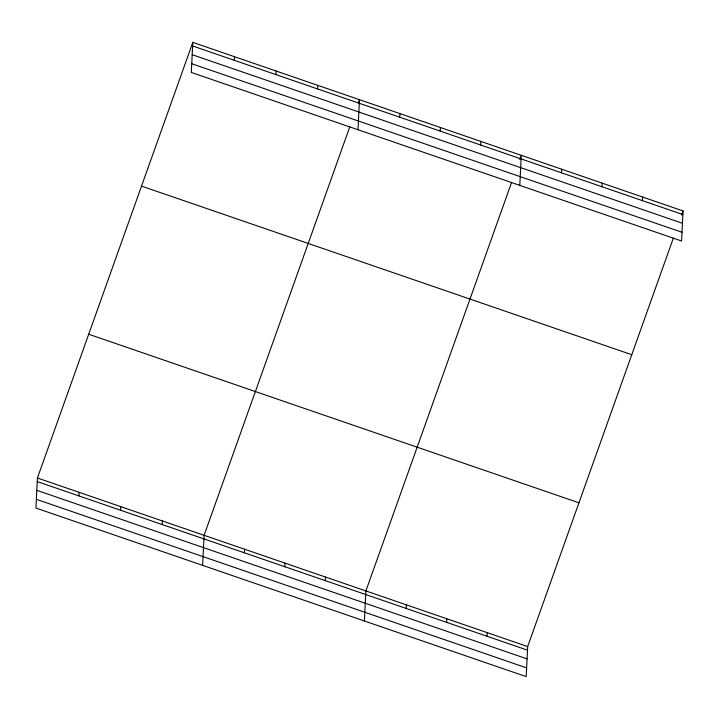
<?xml version="1.0" encoding="UTF-8"?>
<svg xmlns="http://www.w3.org/2000/svg" width="719" height="719" viewBox="0 0 719 719"><rect width="100%" height="100%" fill="white"/><g stroke="black" fill="none" stroke-linecap="round" stroke-linejoin="round"><path stroke-width="1.08" d="M192.8 42.376L191.326 72.439L681.576 241.009L683.05 210.946L192.8 42.376L37.424 477.991L35.95 508.054L526.2 676.624L527.674 646.561L673.388 238.025M78.919 495.921L79.09 492.317M120.585 510.247L120.765 506.643M162.26 524.573L162.431 520.969M202.632 565.368L204.106 535.304L349.82 126.769M234.295 60.306L234.466 56.702M244.379 552.812L244.55 549.208M275.961 74.632L276.141 71.028M284.823 566.716L285.003 563.112M317.636 88.958L317.816 85.354M325.267 580.628L325.446 577.024M358.008 129.753L359.482 99.689L358.368 102.808M364.416 621L365.89 590.928L511.604 182.401M399.755 117.197L399.926 113.593M406.163 608.436L406.334 604.841M440.199 131.101L440.379 127.497M446.607 622.348L446.778 618.744M480.643 145.013L480.822 141.409M487.051 636.252L487.23 632.648M519.792 185.385L521.266 155.313L519.783 159.483M561.539 172.821L561.71 169.226M601.983 186.733L602.163 183.129M642.427 200.637L642.606 197.033M681.567 215.107L683.05 210.946M192.62 45.971L682.87 214.55M192.198 54.707L682.448 223.276M191.757 63.712L682.007 232.282M141.526 186.122L631.776 354.701M88.698 334.236L578.948 502.806M37.424 477.991L527.674 646.561M37.244 481.586L527.494 650.165M36.813 490.322L527.072 658.892M36.381 499.319L526.632 667.897"/></g></svg>
